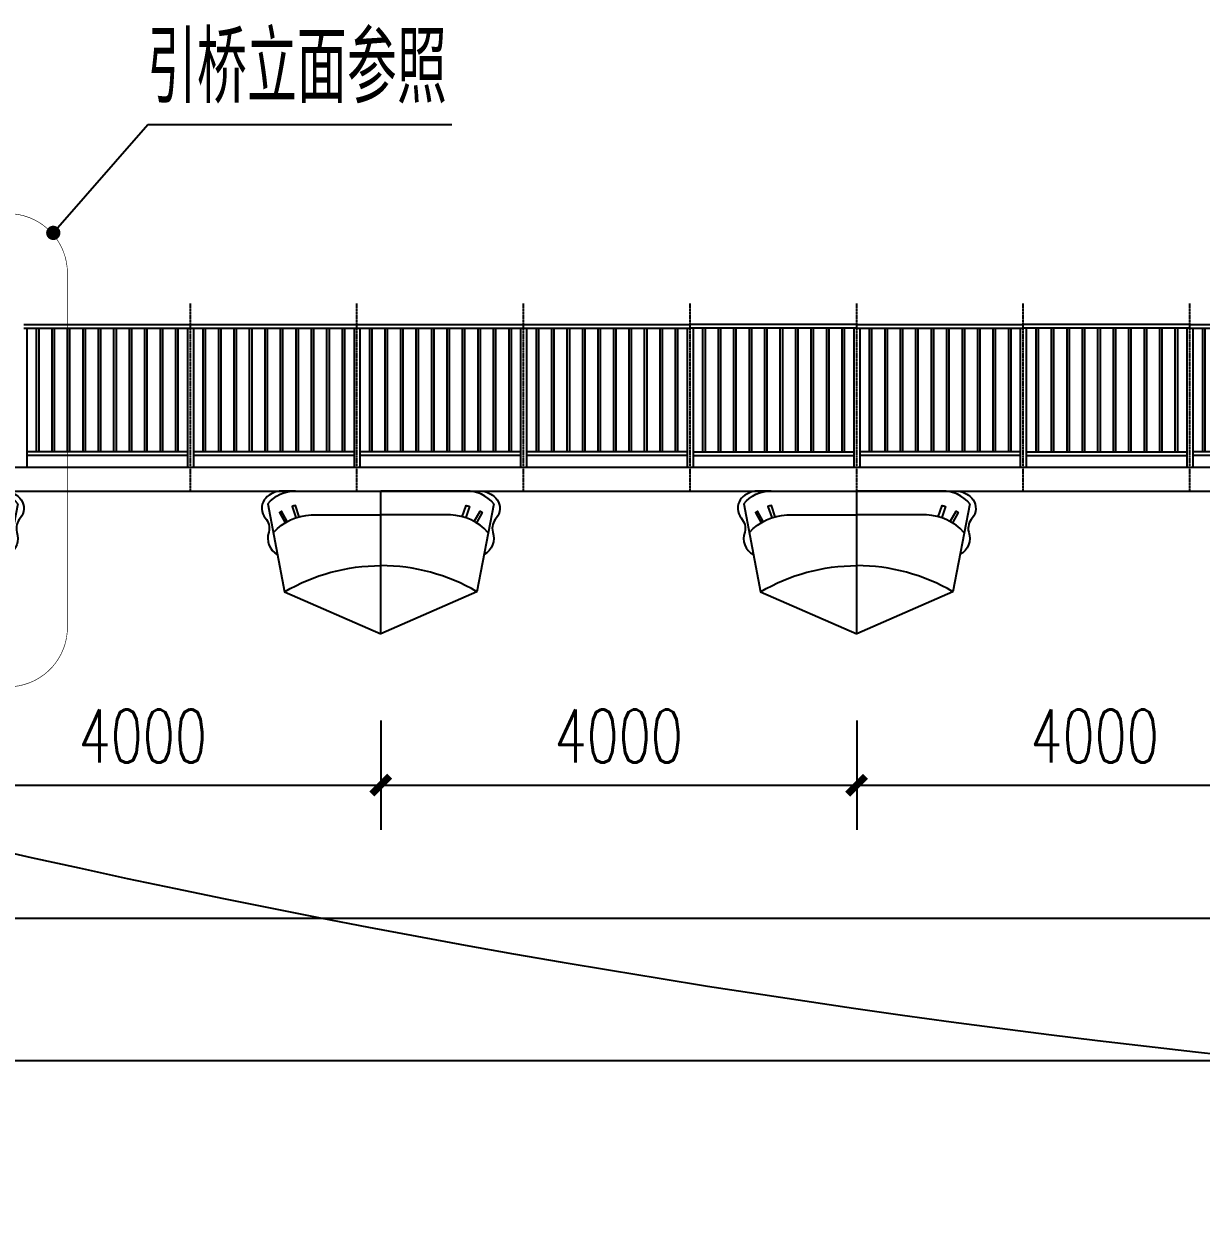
# Model space of a CAD drawing. Extents: x 1332 to 175445, y 256143 to 386027.
# Drawn here: x 55003 to 64898, y 376014 to 386027 of the extents above; entities that cross this region are included whole.
import ezdxf

# ---------------------------------------------------------------- set-up
doc = ezdxf.new("R2010")
doc.units = 0
doc.header["$LTSCALE"] = 10
doc.header["$MEASUREMENT"] = 0
doc.linetypes.add('DASH', pattern=[0.35, 0.25, -0.1])
doc.linetypes.add('DOTE', pattern=[2.42, 2, -0.2, 0.02, -0.2])
for name, color, linetype in [('00-Palm-道路中线', 1, 'DOTE'), ('00-园建', 4, 'Continuous'), ('00-填充', 8, 'Continuous'), ('DIM_LEAD', 3, 'Continuous'), ('PUB_DIM', 3, 'Continuous'), ('PUB_TEXT', 7, 'Continuous')]:
    doc.layers.add(name, color=color, linetype=linetype)
doc.styles.add('_TCH_DIM_T3', font='SIMPLEX', dxfattribs={"width": 0.705882, "bigfont": 'GBCBIG'})
doc.styles.add('PALMstyle', font='HAIWENRS', dxfattribs={"width": 0.7, "bigfont": 'HZTXT'})
doc.linetypes.add('ZIGZAG', pattern='A,0.0001,-0.2,[131,ltypeshp.shx,S=0.2,R=0,X=-0.2,Y=0],-0.4,[131,ltypeshp.shx,S=0.2,R=180,X=0.2,Y=0],-0.2', length=0.8001)
doc.dimstyles.new('_TCH_ARCH&&150', dxfattribs={"dimtxt": 446.25, "dimasz": 150, "dimexe": 375, "dimexo": 450, "dimgap": 189.375, "dimtad": 1, "dimdec": 0, "dimrnd": 5, "dimzin": 0, "dimdsep": 46, "dimtxsty": '_TCH_DIM_T3', "dimblk": 'ARCHTICK', "dimcen": 0.09, "dimclrt": 7, "dimazin": 2, "dimtfac": 1, "dimtdec": 0, "dimtix": 1, "dimtmove": 2, "dimatfit": 3, "dimfxl": 0, "dimtolj": 1, "dimtzin": 0, "dimarcsym": 0})

# ---------------------------------------------------------------- blocks, each defined once
blk = doc.blocks.new('CS')
at = {"layer": '00-园建'}
for p, q in [((0, -1200), (0, 0)), ((-808, -845), (0, -1200)), ((808, -845), (0, -1200))]:
    blk.add_line(p, q, dxfattribs=at)
for points in [[(-950, -107, -0.23632), (-718, 0), (0, 0)], [(950, -107, 0.23632), (718, 0), (0, 0)], [(-855, 0, 0.194799), (-979, -73, 0.323645), (-972, -225, -0.256381), (-941, -344, 0.37414), (-868, -533, 8.704766)], [(855, 0, -0.194799), (979, -73, -0.323645), (972, -225, 0.256381), (941, -344, -0.37414), (868, -533, -8.704766)], [(-950, -107), (-808, -845, -0.13307), (0, -626, -0.125801)], [(-901, -347, -0.205442), (-586, -200), (0, -200)], [(-786, -256), (-835, -168, 0.009242), (-852, -178), (-804, -265)], [(-685, -215), (-717, -120, 0.013867), (-746, -129), (-714, -222)], [(950, -107), (808, -845, 0.13307), (0, -626, 0.125801)], [(901, -347, 0.205442), (586, -200), (0, -200)], [(685, -215), (717, -120, -0.013867), (746, -129), (714, -222)], [(786, -256), (835, -168, -0.009242), (852, -178), (804, -265)]]:
    blk.add_lwpolyline(points, format="xyb", dxfattribs=at)
for points in [[(-718, 0), (-855, 0)], [(718, 0), (855, 0)]]:
    blk.add_lwpolyline(points, dxfattribs=at)
blk = doc.blocks.new('L')
at = {"layer": '00-填充', "color": 8}
for p, q in [((1400, 1200), (0, 1200)), ((1400, 1170), (0, 1170)), ((105, 1170), (105, 130)), ((125, 1170), (125, 130)), ((235, 1170), (235, 130)), ((255, 1170), (255, 130)), ((365, 1170), (365, 130)), ((385, 1170), (385, 130)), ((495, 1170), (495, 130)), ((515, 1170), (515, 130)), ((625, 1170), (625, 130)), ((645, 1170), (645, 130)), ((755, 1170), (755, 130)), ((775, 1170), (775, 130)), ((885, 1170), (885, 130)), ((905, 1170), (905, 130)), ((1015, 1170), (1015, 130)), ((1035, 1170), (1035, 130)), ((1145, 1170), (1145, 130)), ((1165, 1170), (1165, 130)), ((1275, 1170), (1275, 130)), ((1295, 1170), (1295, 130)), ((1375, 1170), (1375, 0)), ((25, 130), (1375, 130)), ((40, 130), (1360, 130)), ((25, 100), (1375, 100)), ((40, 100), (1360, 100))]:
    blk.add_line(p, q, dxfattribs=at)
blk.add_lwpolyline([(25, 1170), (25, 0)], dxfattribs=at)
blk = doc.blocks.new('_ArchTick')
at = {"color": 0, "linetype": 'ByBlock', "const_width": 0.4}
blk.add_lwpolyline([(-0.5, -0.5), (0.5, 0.5)], dxfattribs=at)
blk = doc.blocks.new('*D400')
at = {"layer": 'Defpoints', "color": 0, "transparency": 16777216}
for p in [(54003, 380622), (58003, 380622), (58003, 379628)]:
    blk.add_point(p, dxfattribs=at)
at = {"layer": 'PUB_DIM', "color": 0, "lineweight": -2, "transparency": 16777216}
for p, q in [((54003, 380172), (54003, 379253)), ((58003, 380172), (58003, 379253)), ((54003, 379628), (58003, 379628))]:
    blk.add_line(p, q, dxfattribs=at)
at = {"layer": 'PUB_DIM', "color": 0, "lineweight": -2, "transparency": 16777216, "xscale": 150, "yscale": 150, "zscale": 150, "rotation": 180}
blk.add_blockref('_ArchTick', (54003, 379628), dxfattribs=at)
at = {"layer": 'PUB_DIM', "color": 0, "lineweight": -2, "transparency": 16777216, "xscale": 150, "yscale": 150, "zscale": 150}
blk.add_blockref('_ArchTick', (58003, 379628), dxfattribs=at)
at = {"layer": 'PUB_DIM', "color": 7, "transparency": 16777216, "insert": (56003, 380041), "char_height": 446.2, "attachment_point": 5, "style": '_TCH_DIM_T3'}
blk.add_mtext('\\A1;4000', dxfattribs=at)
blk = doc.blocks.new('*D401')
at = {"layer": 'Defpoints', "color": 0, "transparency": 16777216}
for p in [(58003, 380622), (62003, 380622), (62003, 379628)]:
    blk.add_point(p, dxfattribs=at)
at = {"layer": 'PUB_DIM', "color": 0, "lineweight": -2, "transparency": 16777216}
for p, q in [((58003, 380172), (58003, 379253)), ((62003, 380172), (62003, 379253)), ((58003, 379628), (62003, 379628))]:
    blk.add_line(p, q, dxfattribs=at)
at = {"layer": 'PUB_DIM', "color": 0, "lineweight": -2, "transparency": 16777216, "xscale": 150, "yscale": 150, "zscale": 150, "rotation": 180}
blk.add_blockref('_ArchTick', (58003, 379628), dxfattribs=at)
at = {"layer": 'PUB_DIM', "color": 0, "lineweight": -2, "transparency": 16777216, "xscale": 150, "yscale": 150, "zscale": 150}
blk.add_blockref('_ArchTick', (62003, 379628), dxfattribs=at)
at = {"layer": 'PUB_DIM', "color": 7, "transparency": 16777216, "insert": (60003, 380041), "char_height": 446.2, "attachment_point": 5, "style": '_TCH_DIM_T3'}
blk.add_mtext('\\A1;4000', dxfattribs=at)
blk = doc.blocks.new('*D402')
at = {"layer": 'Defpoints', "color": 0, "transparency": 16777216}
for p in [(62003, 380622), (66003, 380622), (66003, 379628)]:
    blk.add_point(p, dxfattribs=at)
at = {"layer": 'PUB_DIM', "color": 0, "lineweight": -2, "transparency": 16777216}
for p, q in [((62003, 380172), (62003, 379253)), ((66003, 380172), (66003, 379253)), ((62003, 379628), (66003, 379628))]:
    blk.add_line(p, q, dxfattribs=at)
at = {"layer": 'PUB_DIM', "color": 0, "lineweight": -2, "transparency": 16777216, "xscale": 150, "yscale": 150, "zscale": 150, "rotation": 180}
blk.add_blockref('_ArchTick', (62003, 379628), dxfattribs=at)
at = {"layer": 'PUB_DIM', "color": 0, "lineweight": -2, "transparency": 16777216, "xscale": 150, "yscale": 150, "zscale": 150}
blk.add_blockref('_ArchTick', (66003, 379628), dxfattribs=at)
at = {"layer": 'PUB_DIM', "color": 7, "transparency": 16777216, "insert": (64003, 380041), "char_height": 446.2, "attachment_point": 5, "style": '_TCH_DIM_T3'}
blk.add_mtext('\\A1;4000', dxfattribs=at)
blk = doc.blocks.new('*D421')
at = {"layer": 'Defpoints', "color": 0, "transparency": 16777216}
for p in [(45503, 380622), (104003, 380622), (104003, 378511)]:
    blk.add_point(p, dxfattribs=at)
at = {"layer": 'PUB_DIM', "color": 0, "lineweight": -2, "transparency": 16777216}
for p, q in [((45503, 380172), (45503, 378136)), ((104003, 380172), (104003, 378136)), ((45503, 378511), (104003, 378511))]:
    blk.add_line(p, q, dxfattribs=at)
at = {"layer": 'PUB_DIM', "color": 0, "lineweight": -2, "transparency": 16777216, "xscale": 150, "yscale": 150, "zscale": 150, "rotation": 180}
blk.add_blockref('_ArchTick', (45503, 378511), dxfattribs=at)
at = {"layer": 'PUB_DIM', "color": 0, "lineweight": -2, "transparency": 16777216, "xscale": 150, "yscale": 150, "zscale": 150}
blk.add_blockref('_ArchTick', (104003, 378511), dxfattribs=at)
at = {"layer": 'PUB_DIM', "color": 7, "transparency": 16777216, "insert": (74753, 378924), "char_height": 446.2, "attachment_point": 5, "style": '_TCH_DIM_T3'}
blk.add_mtext('\\A1;58500', dxfattribs=at)
blk = doc.blocks.new('*D423')
at = {"layer": 'Defpoints', "color": 0, "transparency": 16777216}
for p in [(45503, 378807), (158503, 378807), (158503, 377315)]:
    blk.add_point(p, dxfattribs=at)
at = {"layer": 'PUB_DIM', "color": 0, "lineweight": -2, "transparency": 16777216}
for p, q in [((45503, 378357), (45503, 376940)), ((158503, 378357), (158503, 376940)), ((45503, 377315), (158503, 377315))]:
    blk.add_line(p, q, dxfattribs=at)
at = {"layer": 'PUB_DIM', "color": 0, "lineweight": -2, "transparency": 16777216, "xscale": 150, "yscale": 150, "zscale": 150, "rotation": 180}
blk.add_blockref('_ArchTick', (45503, 377315), dxfattribs=at)
at = {"layer": 'PUB_DIM', "color": 0, "lineweight": -2, "transparency": 16777216, "xscale": 150, "yscale": 150, "zscale": 150}
blk.add_blockref('_ArchTick', (158503, 377315), dxfattribs=at)
at = {"layer": 'PUB_DIM', "color": 7, "transparency": 16777216, "insert": (102003, 377728), "char_height": 446.2, "attachment_point": 5, "style": '_TCH_DIM_T3'}
blk.add_mtext('\\A1;113000', dxfattribs=at)

msp = doc.modelspace()

# ---------------------------------------------------------------- linework, layer by layer
at = {"layer": '00-Palm-道路中线', "ltscale": 0.1}
for points in [[(56403.3, 382108.5), (56403.3, 383676.6)], [(57803.3, 382108.5), (57803.3, 383676.6)], [(59203.3, 382108.5), (59203.3, 383676.6)], [(60603.3, 382108.5), (60603.3, 383676.6)], [(62003.3, 382108.5), (62003.3, 383676.6)], [(63403.3, 382108.5), (63403.3, 383676.6)], [(64803.3, 382108.5), (64803.3, 383676.6)]]:
    msp.add_lwpolyline(points, dxfattribs=at)
at = {"layer": '00-园建', "linetype": 'DASH', "const_width": 5, "elevation": -36503}
msp.add_lwpolyline([(44645.6, 384432.2), (54869.7, 384432.2, -0.4142136), (55369.7, 383932.2), (55369.7, 380954.7, -0.4142136), (54869.7, 380454.7), (44645.6, 380454.7, -0.4142136), (44145.6, 380954.7), (44145.6, 383932.2, -0.4142136)], format="xyb", close=True, dxfattribs=at)
at = {"layer": '00-园建'}
msp.add_lwpolyline([(67953.3, 382099.3), (67953.3, 382299.3), (52003.3, 382299.3), (52003.3, 382099.3), (68003.3, 382099.3)], dxfattribs=at)
at = {"layer": '00-园建', "color": 5, "linetype": 'ZIGZAG', "ltscale": 0.3, "const_width": 0.1, "elevation": -36503}
msp.add_lwpolyline([(105675.9, 381799.3), (45503.3, 381799.3)], dxfattribs=at)
at = {"layer": '00-填充', "elevation": -36503}
msp.add_lwpolyline([(45503.3, 381704.6, 0.0722455), (71455.3, 376888.6, 0.0195701), (101991.3, 376039, -2.3823227)], format="xyb", dxfattribs=at)
at = {"layer": 'DIM_LEAD'}
for p, q in [((55250.9, 384270.3), (56045.5, 385180.7)), ((56045.5, 385180.7), (58599.6, 385180.7))]:
    msp.add_line(p, q, dxfattribs=at)
at = {"layer": 'DIM_LEAD', "const_width": 60}
msp.add_lwpolyline([(55231.1, 384247.7, 1), (55270.6, 384292.9, 1)], format="xyb", close=True, dxfattribs=at)

# ---------------------------------------------------------------- block references
at = {"layer": '00-园建', "xscale": -1}
for p in [(56403.3, 382299.3), (57803.3, 382299.3), (59203.3, 382299.3), (60603.3, 382299.3), (63403.3, 382299.3), (66203.3, 382299.3)]:
    msp.add_blockref('L', p, dxfattribs=at)
at = {"layer": '00-园建'}
for name, p in [('L', (60603.3, 382299.3)), ('L', (63403.3, 382299.3)), ('CS', (54003.3, 382099.3)), ('CS', (58003.3, 382099.3)), ('CS', (62003.3, 382099.3))]:
    msp.add_blockref(name, p, dxfattribs=at)

# ---------------------------------------------------------------- texts
at = {"layer": 'PUB_TEXT', "style": 'PALMstyle', "width": 0.7}
msp.add_text('引桥立面参照', height=600, dxfattribs=at).set_placement((56038.5, 385360.7))

# ---------------------------------------------------------------- dimensions: what is measured, and where the dimension line sits
at = {"layer": 'PUB_DIM'}
for p1, p2, distance, picture, middle in [((45503.3, 380622.2), (104003.3, 380622.2), -2110.9, '*D421', (74753.3, 378923.8)), ((54003.3, 380622.2), (58003.3, 380622.2), -994, '*D400', (56003.3, 380040.7)), ((58003.3, 380622.2), (62003.3, 380622.2), -994, '*D401', (60003.3, 380040.7)), ((62003.3, 380622.2), (66003.3, 380622.2), -994, '*D402', (64003.3, 380040.7)), ((45503.3, 378806.6), (158503.3, 378806.6), -1491.3, '*D423', (102003.3, 377727.7))]:
    dim = msp.add_aligned_dim(p1=p1, p2=p2, distance=distance, dimstyle='_TCH_ARCH&&150', dxfattribs=at)
    dim.commit()
    dim.dimension.update_dxf_attribs({"geometry": picture, "text_midpoint": middle})

doc.saveas('drawing.dxf')
